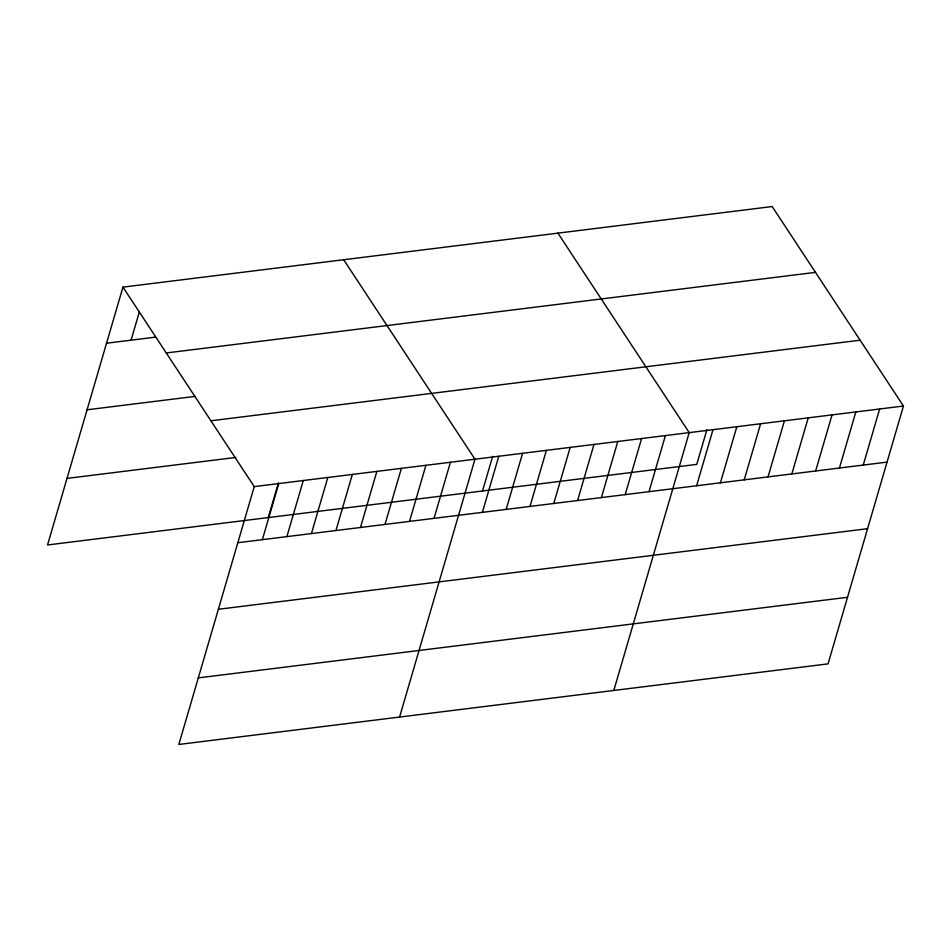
<?xml version="1.0" encoding="UTF-8"?>
<svg xmlns="http://www.w3.org/2000/svg" width="951" height="951" viewBox="0 0 951 951"><rect width="100%" height="100%" fill="white"/><g stroke="black" fill="none" stroke-linecap="round" stroke-linejoin="round"><path stroke-width="1.43" d="M122.952 287.131L254.238 486.615L178.836 744.455L828.048 663.869L903.45 406.029L772.164 206.545L122.952 287.131L47.55 544.971L696.762 464.385L706.902 429.709M131.072 340.173L139.274 312.13M268.277 517.57L278.417 482.894M262.357 539.669L278.762 483.572M286.881 536.626L303.286 480.528M311.417 533.57L327.81 477.485M335.941 530.527L352.334 474.442M360.465 527.484L376.869 471.399M384.989 524.441L401.393 468.356M409.512 521.398L425.917 465.301M434.036 518.354L450.441 462.257M399.575 717.054L474.965 459.214L343.68 259.73M482.526 490.978L492.666 456.302M482.371 512.351L498.776 456.266M506.182 509.403L522.575 453.306M529.98 506.443L546.385 450.358M553.779 503.483L570.184 447.398M577.59 500.535L593.995 444.438M601.389 497.575L617.793 441.49M625.199 494.627L641.604 438.53M648.998 491.667L665.403 435.582M613.811 690.462L689.213 432.622L557.916 233.138M696.607 485.759L713.012 429.662M720.418 482.799L736.823 426.714M744.217 479.851L760.622 423.754M768.028 476.891L784.432 420.806M791.826 473.943L808.231 417.846M815.637 470.983L832.042 414.898M839.436 468.023L855.841 411.938M863.246 465.075L879.651 408.978M106.548 343.216L155.595 337.13M166.27 352.964L815.482 272.366M87.076 409.798L195.276 396.365M210.908 420.782L860.12 340.196M67.022 478.401L235.812 457.443M254.238 486.615L903.45 406.029M237.833 542.712L887.045 462.115M218.361 609.282L867.574 528.697M198.307 677.885L847.519 597.287"/></g></svg>
